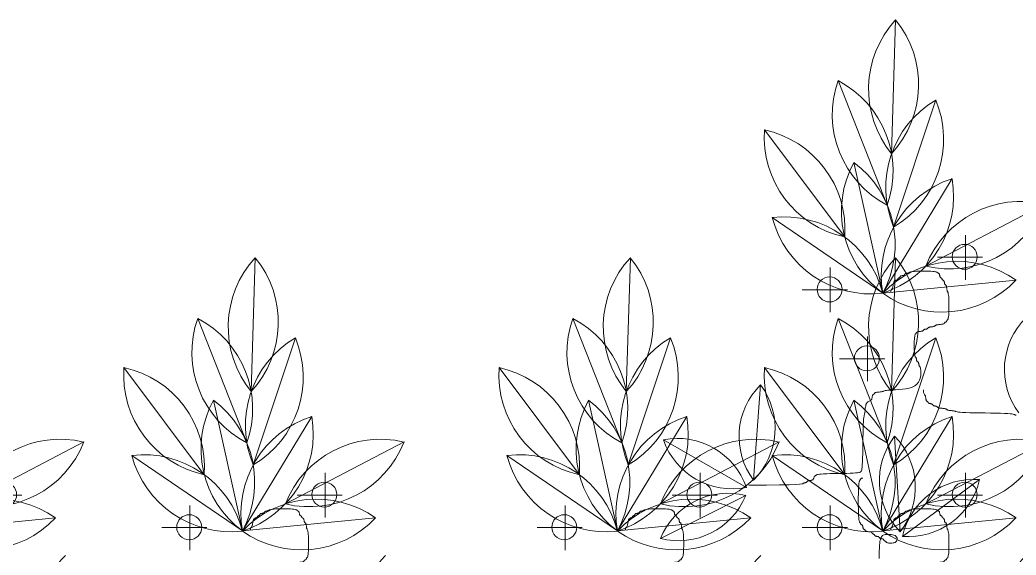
# Model space of a CAD drawing. Header units: millimetres. Extents: x 42 to 552, y 43 to 535.
# Drawn here: x 284.502 to 285.192, y 504.842 to 505.213 of the extents above; entities that cross this region are included whole.
import ezdxf

# ---------------------------------------------------------------- set-up
doc = ezdxf.new("R2010")
doc.units = ezdxf.units.MM
doc.header["$LTSCALE"] = 0.75
doc.header["$MEASUREMENT"] = 0
doc.layers.add('Gramado', color=9, linetype='Continuous', lineweight=0)

# ---------------------------------------------------------------- blocks, each defined once
blk = doc.blocks.new('arbusto8vista')
for p, q in [((-0.5085, 1.2443), (-0.5141, 1.0589)), ((-0.5882, 1.1603), (-0.5201, 0.9877)), ((-0.4529, 1.1334), (-0.5113, 0.9572)), ((-0.6904, 1.0921), (-0.5791, 0.9436)), ((-0.5665, 1.0468), (-0.5264, 0.8657)), ((-0.4302, 1.0244), (-0.5264, 0.8657)), ((-0.3023, 0.989), (-0.4668, 0.9032)), ((-0.6795, 0.9705), (-0.5264, 0.8657)), ((-0.4117, 0.8844), (-0.4117, 0.9463)), ((-0.3881, 0.9155), (-0.4506, 0.9155)), ((-0.599, 0.8393), (-0.599, 0.9011)), ((-0.3417, 0.8838), (-0.5264, 0.8657)), ((-0.5093, 0.8832), (-0.5087, 0.8834)), ((-0.5087, 0.8834), (-0.5081, 0.8837)), ((-0.5081, 0.8837), (-0.5076, 0.8838)), ((-0.5076, 0.8838), (-0.507, 0.884)), ((-0.507, 0.884), (-0.5066, 0.8842)), ((-0.5066, 0.8842), (-0.5062, 0.8844)), ((-0.5062, 0.8844), (-0.5059, 0.8847)), ((-0.5059, 0.8847), (-0.5057, 0.885)), ((-0.5057, 0.885), (-0.5056, 0.8853)), ((-0.5056, 0.8853), (-0.5054, 0.8856)), ((-0.5054, 0.8856), (-0.5053, 0.8858)), ((-0.5053, 0.8858), (-0.5051, 0.8861)), ((-0.5051, 0.8861), (-0.505, 0.8863)), ((-0.505, 0.8863), (-0.5047, 0.8865)), ((-0.5047, 0.8865), (-0.5045, 0.8867)), ((-0.5045, 0.8867), (-0.5042, 0.8868)), ((-0.5042, 0.8868), (-0.5039, 0.8869)), ((-0.5039, 0.8869), (-0.5036, 0.887)), ((-0.5036, 0.887), (-0.5033, 0.8871)), ((-0.5033, 0.8871), (-0.503, 0.8872)), ((-0.503, 0.8872), (-0.5028, 0.8874)), ((-0.5028, 0.8874), (-0.5026, 0.8876)), ((-0.5026, 0.8876), (-0.5025, 0.8879)), ((-0.5025, 0.8879), (-0.5023, 0.8882)), ((-0.5023, 0.8882), (-0.5022, 0.8885)), ((-0.5022, 0.8885), (-0.502, 0.8888)), ((-0.502, 0.8888), (-0.5018, 0.8891)), ((-0.5018, 0.8891), (-0.5016, 0.8893)), ((-0.5016, 0.8893), (-0.5012, 0.8896)), ((-0.5012, 0.8896), (-0.5007, 0.8897)), ((-0.5007, 0.8897), (-0.5002, 0.8899)), ((-0.5002, 0.8899), (-0.4996, 0.89)), ((-0.4996, 0.89), (-0.499, 0.8901)), ((-0.499, 0.8901), (-0.4984, 0.8902)), ((-0.4984, 0.8902), (-0.4979, 0.8903)), ((-0.4979, 0.8903), (-0.4973, 0.8905)), ((-0.4973, 0.8905), (-0.4969, 0.8906)), ((-0.4969, 0.8906), (-0.4965, 0.8909)), ((-0.4965, 0.8909), (-0.4963, 0.8911)), ((-0.4963, 0.8911), (-0.496, 0.8914)), ((-0.496, 0.8914), (-0.4958, 0.8917)), ((-0.4958, 0.8917), (-0.4956, 0.892)), ((-0.4956, 0.892), (-0.4954, 0.8923)), ((-0.4954, 0.8923), (-0.4951, 0.8926)), ((-0.4951, 0.8926), (-0.4947, 0.8928)), ((-0.4947, 0.8928), (-0.4943, 0.893)), ((-0.4943, 0.893), (-0.4938, 0.8931)), ((-0.4938, 0.8931), (-0.4932, 0.8932)), ((-0.4932, 0.8932), (-0.4926, 0.8933)), ((-0.4926, 0.8933), (-0.492, 0.8934)), ((-0.492, 0.8934), (-0.4914, 0.8935)), ((-0.4914, 0.8935), (-0.4909, 0.8937)), ((-0.4909, 0.8937), (-0.4904, 0.8939)), ((-0.4904, 0.8939), (-0.4901, 0.8941)), ((-0.4901, 0.8941), (-0.4897, 0.8944)), ((-0.4897, 0.8944), (-0.4893, 0.8946)), ((-0.4893, 0.8946), (-0.4887, 0.8949)), ((-0.4887, 0.8949), (-0.4878, 0.8952)), ((-0.4878, 0.8952), (-0.4867, 0.8955)), ((-0.4867, 0.8955), (-0.485, 0.8958)), ((-0.485, 0.8958), (-0.4829, 0.896)), ((-0.4829, 0.896), (-0.4802, 0.8962)), ((-0.4802, 0.8962), (-0.477, 0.8963)), ((-0.477, 0.8963), (-0.4736, 0.8964)), ((-0.4736, 0.8964), (-0.47, 0.8964)), ((-0.47, 0.8964), (-0.4664, 0.8964)), ((-0.4664, 0.8964), (-0.4629, 0.8963)), ((-0.4629, 0.8963), (-0.4598, 0.8962)), ((-0.4598, 0.8962), (-0.4571, 0.896)), ((-0.4571, 0.896), (-0.4549, 0.8958)), ((-0.4549, 0.8958), (-0.4533, 0.8955)), ((-0.4533, 0.8955), (-0.4522, 0.8952)), ((-0.4522, 0.8952), (-0.4514, 0.8949)), ((-0.4514, 0.8949), (-0.4508, 0.8946)), ((-0.4508, 0.8946), (-0.4505, 0.8944)), ((-0.4505, 0.8944), (-0.4503, 0.8941)), ((-0.4503, 0.8941), (-0.4501, 0.8939)), ((-0.4501, 0.8939), (-0.4499, 0.8937)), ((-0.4499, 0.8937), (-0.4496, 0.8935)), ((-0.4496, 0.8935), (-0.4493, 0.8934)), ((-0.4493, 0.8934), (-0.449, 0.8933)), ((-0.449, 0.8933), (-0.4487, 0.8931)), ((-0.4487, 0.8931), (-0.4484, 0.8929)), ((-0.4484, 0.8929), (-0.4482, 0.8926)), ((-0.4482, 0.8926), (-0.4479, 0.8923)), ((-0.4479, 0.8923), (-0.4477, 0.8918)), ((-0.4477, 0.8918), (-0.4476, 0.8913)), ((-0.4476, 0.8913), (-0.4475, 0.8907)), ((-0.4475, 0.8907), (-0.4474, 0.8901)), ((-0.4474, 0.8901), (-0.4473, 0.8895)), ((-0.4473, 0.8895), (-0.4472, 0.8889)), ((-0.4472, 0.8889), (-0.447, 0.8884)), ((-0.447, 0.8884), (-0.4469, 0.8879)), ((-0.4469, 0.8879), (-0.4466, 0.8876)), ((-0.4466, 0.8876), (-0.4464, 0.8873)), ((-0.4464, 0.8873), (-0.4461, 0.8871)), ((-0.4461, 0.8871), (-0.4458, 0.8869)), ((-0.4458, 0.8869), (-0.4455, 0.8868)), ((-0.4455, 0.8868), (-0.4452, 0.8867)), ((-0.4452, 0.8867), (-0.4449, 0.8865)), ((-0.4449, 0.8865), (-0.4447, 0.8863)), ((-0.4447, 0.8863), (-0.4445, 0.8861)), ((-0.4445, 0.8861), (-0.4444, 0.8858)), ((-0.4444, 0.8858), (-0.4443, 0.8856)), ((-0.4443, 0.8856), (-0.4442, 0.8853)), ((-0.4442, 0.8853), (-0.4441, 0.885)), ((-0.4441, 0.885), (-0.4439, 0.8847)), ((-0.4439, 0.8847), (-0.4438, 0.8844)), ((-0.4438, 0.8844), (-0.4436, 0.8842)), ((-0.4436, 0.8842), (-0.4434, 0.884)), ((-0.4434, 0.884), (-0.4431, 0.8839)), ((-0.4431, 0.8839), (-0.4428, 0.8837)), ((-0.4428, 0.8837), (-0.4425, 0.8836)), ((-0.4425, 0.8836), (-0.4422, 0.8834)), ((-0.5754, 0.8704), (-0.6378, 0.8704)), ((-0.5149, 0.8694), (-0.5146, 0.8701)), ((-0.5146, 0.8701), (-0.5143, 0.8706)), ((-0.5143, 0.8706), (-0.5139, 0.8711)), ((-0.5139, 0.8711), (-0.5135, 0.8716)), ((-0.5135, 0.8716), (-0.5131, 0.8722)), ((-0.5131, 0.8722), (-0.5128, 0.8729)), ((-0.5128, 0.8729), (-0.5125, 0.8738)), ((-0.5125, 0.8738), (-0.5123, 0.8748)), ((-0.5123, 0.8748), (-0.5121, 0.876)), ((-0.5121, 0.876), (-0.5119, 0.8772)), ((-0.5119, 0.8772), (-0.5117, 0.8784)), ((-0.5117, 0.8784), (-0.5115, 0.8795)), ((-0.5115, 0.8795), (-0.5112, 0.8806)), ((-0.5112, 0.8806), (-0.5109, 0.8815)), ((-0.5109, 0.8815), (-0.5104, 0.8822)), ((-0.5104, 0.8822), (-0.5099, 0.8827)), ((-0.5099, 0.8827), (-0.5093, 0.8832)), ((-0.4422, 0.8834), (-0.442, 0.8832)), ((-0.442, 0.8832), (-0.4417, 0.8829)), ((-0.4417, 0.8829), (-0.4415, 0.8826)), ((-0.4415, 0.8826), (-0.4413, 0.8821)), ((-0.4413, 0.8821), (-0.4412, 0.8816)), ((-0.4412, 0.8816), (-0.441, 0.881)), ((-0.441, 0.881), (-0.4409, 0.8804)), ((-0.4409, 0.8804), (-0.4408, 0.8798)), ((-0.4408, 0.8798), (-0.4407, 0.8792)), ((-0.4407, 0.8792), (-0.4406, 0.8787)), ((-0.4406, 0.8787), (-0.4404, 0.8783)), ((-0.4404, 0.8783), (-0.4402, 0.8779)), ((-0.4402, 0.8779), (-0.4399, 0.8776)), ((-0.4399, 0.8776), (-0.4396, 0.8774)), ((-0.4396, 0.8774), (-0.4393, 0.8771)), ((-0.4393, 0.8771), (-0.439, 0.8769)), ((-0.439, 0.8769), (-0.4387, 0.8765)), ((-0.4387, 0.8765), (-0.4385, 0.8761)), ((-0.4385, 0.8761), (-0.4382, 0.8756)), ((-0.4382, 0.8756), (-0.4381, 0.8749)), ((-0.4381, 0.8749), (-0.4379, 0.8741)), ((-0.4379, 0.8741), (-0.4378, 0.8733)), ((-0.4378, 0.8733), (-0.4377, 0.8724)), ((-0.4377, 0.8724), (-0.4376, 0.8715)), ((-0.4376, 0.8715), (-0.4375, 0.8706)), ((-0.4375, 0.8706), (-0.4373, 0.8698)), ((-0.4373, 0.8698), (-0.4372, 0.8691)), ((-0.5152, 0.8675), (-0.5151, 0.8686)), ((-0.5151, 0.8686), (-0.5149, 0.8694)), ((-0.4372, 0.8691), (-0.4369, 0.8686)), ((-0.4369, 0.8686), (-0.4367, 0.8681)), ((-0.4367, 0.8681), (-0.4364, 0.8676)), ((-0.4364, 0.8676), (-0.4361, 0.8669)), ((-0.4361, 0.8669), (-0.4358, 0.866)), ((-0.4358, 0.866), (-0.4355, 0.8648)), ((-0.4355, 0.8648), (-0.4352, 0.8632)), ((-0.4352, 0.8632), (-0.435, 0.8611)), ((-0.435, 0.8611), (-0.4348, 0.8584)), ((-0.4348, 0.8584), (-0.4347, 0.8552)), ((-0.4347, 0.8552), (-0.4346, 0.8518)), ((-0.4346, 0.8446), (-0.4347, 0.8411)), ((-0.4346, 0.8518), (-0.4346, 0.8482)), ((-0.4346, 0.8482), (-0.4346, 0.8446)), ((-0.4372, 0.8283), (-0.4373, 0.828)), ((-0.4369, 0.8285), (-0.4372, 0.8283)), ((-0.4367, 0.8287), (-0.4369, 0.8285)), ((-0.4364, 0.829), (-0.4367, 0.8287)), ((-0.4361, 0.8295), (-0.4364, 0.829)), ((-0.4358, 0.8304), (-0.4361, 0.8295)), ((-0.4355, 0.8315), (-0.4358, 0.8304)), ((-0.4352, 0.8331), (-0.4355, 0.8315)), ((-0.435, 0.8353), (-0.4352, 0.8331)), ((-0.4348, 0.838), (-0.435, 0.8353)), ((-0.4347, 0.8411), (-0.4348, 0.838)), ((-0.4698, 0.8146), (-0.4701, 0.8143)), ((-0.4696, 0.8149), (-0.4698, 0.8146)), ((-0.4693, 0.8151), (-0.4696, 0.8149)), ((-0.4689, 0.8154), (-0.4693, 0.8151)), ((-0.4685, 0.8155), (-0.4689, 0.8154)), ((-0.4679, 0.8157), (-0.4685, 0.8155)), ((-0.4674, 0.8158), (-0.4679, 0.8157)), ((-0.4668, 0.8159), (-0.4674, 0.8158)), ((-0.4662, 0.816), (-0.4668, 0.8159)), ((-0.4656, 0.8161), (-0.4662, 0.816)), ((-0.4651, 0.8163), (-0.4656, 0.8161)), ((-0.4646, 0.8164), (-0.4651, 0.8163)), ((-0.4642, 0.8167), (-0.4646, 0.8164)), ((-0.464, 0.8169), (-0.4642, 0.8167)), ((-0.4637, 0.8172), (-0.464, 0.8169)), ((-0.4635, 0.8175), (-0.4637, 0.8172)), ((-0.4632, 0.8178), (-0.4635, 0.8175)), ((-0.4629, 0.8181), (-0.4632, 0.8178)), ((-0.4625, 0.8184), (-0.4629, 0.8181)), ((-0.4619, 0.8186), (-0.4625, 0.8184)), ((-0.4612, 0.8188), (-0.4619, 0.8186)), ((-0.4605, 0.8189), (-0.4612, 0.8188)), ((-0.4596, 0.819), (-0.4605, 0.8189)), ((-0.4587, 0.8191), (-0.4596, 0.819)), ((-0.4578, 0.8192), (-0.4587, 0.8191)), ((-0.4569, 0.8193), (-0.4578, 0.8192)), ((-0.4561, 0.8195), (-0.4569, 0.8193)), ((-0.4555, 0.8197), (-0.4561, 0.8195)), ((-0.4549, 0.8199), (-0.4555, 0.8197)), ((-0.4545, 0.8201), (-0.4549, 0.8199)), ((-0.4541, 0.8204), (-0.4545, 0.8201)), ((-0.4538, 0.8207), (-0.4541, 0.8204)), ((-0.4534, 0.821), (-0.4538, 0.8207)), ((-0.453, 0.8213), (-0.4534, 0.821)), ((-0.4524, 0.8216), (-0.453, 0.8213)), ((-0.4517, 0.8218), (-0.4524, 0.8216)), ((-0.4508, 0.822), (-0.4517, 0.8218)), ((-0.4497, 0.8221), (-0.4508, 0.822)), ((-0.4486, 0.8222), (-0.4497, 0.8221)), ((-0.4474, 0.8224), (-0.4486, 0.8222)), ((-0.4462, 0.8225), (-0.4474, 0.8224)), ((-0.445, 0.8226), (-0.4462, 0.8225)), ((-0.444, 0.8227), (-0.445, 0.8226)), ((-0.4431, 0.8229), (-0.444, 0.8227)), ((-0.4424, 0.8231), (-0.4431, 0.8229)), ((-0.4418, 0.8234), (-0.4424, 0.8231)), ((-0.4414, 0.8237), (-0.4418, 0.8234)), ((-0.4411, 0.824), (-0.4414, 0.8237)), ((-0.4409, 0.8243), (-0.4411, 0.824)), ((-0.4407, 0.8246), (-0.4409, 0.8243)), ((-0.4406, 0.8248), (-0.4407, 0.8246)), ((-0.4404, 0.825), (-0.4406, 0.8248)), ((-0.4402, 0.8252), (-0.4404, 0.825)), ((-0.4399, 0.8254), (-0.4402, 0.8252)), ((-0.4396, 0.8255), (-0.4399, 0.8254)), ((-0.4393, 0.8256), (-0.4396, 0.8255)), ((-0.439, 0.8257), (-0.4393, 0.8256)), ((-0.4387, 0.8258), (-0.439, 0.8257)), ((-0.4385, 0.8259), (-0.4387, 0.8258)), ((-0.4382, 0.8261), (-0.4385, 0.8259)), ((-0.4381, 0.8263), (-0.4382, 0.8261)), ((-0.4379, 0.8266), (-0.4381, 0.8263)), ((-0.4378, 0.8269), (-0.4379, 0.8266)), ((-0.4377, 0.8272), (-0.4378, 0.8269)), ((-0.4376, 0.8275), (-0.4377, 0.8272)), ((-0.4375, 0.8278), (-0.4376, 0.8275)), ((-0.4373, 0.828), (-0.4375, 0.8278)), ((-0.5473, 0.7438), (-0.5473, 0.8056)), ((-0.4825, 0.8018), (-0.4827, 0.7992)), ((-0.4824, 0.8041), (-0.4825, 0.8018)), ((-0.4821, 0.8058), (-0.4824, 0.8041)), ((-0.4819, 0.8072), (-0.4821, 0.8058)), ((-0.4816, 0.8082), (-0.4819, 0.8072)), ((-0.4813, 0.8088), (-0.4816, 0.8082)), ((-0.481, 0.8093), (-0.4813, 0.8088)), ((-0.4807, 0.8096), (-0.481, 0.8093)), ((-0.4804, 0.8098), (-0.4807, 0.8096)), ((-0.4802, 0.81), (-0.4804, 0.8098)), ((-0.48, 0.8102), (-0.4802, 0.81)), ((-0.4799, 0.8105), (-0.48, 0.8102)), ((-0.4797, 0.8108), (-0.4799, 0.8105)), ((-0.4795, 0.8111), (-0.4797, 0.8108)), ((-0.4793, 0.8114), (-0.4795, 0.8111)), ((-0.479, 0.8116), (-0.4793, 0.8114)), ((-0.4786, 0.8119), (-0.479, 0.8116)), ((-0.4781, 0.8121), (-0.4786, 0.8119)), ((-0.4774, 0.8123), (-0.4781, 0.8121)), ((-0.4766, 0.8125), (-0.4774, 0.8123)), ((-0.4757, 0.8126), (-0.4766, 0.8125)), ((-0.4748, 0.8127), (-0.4757, 0.8126)), ((-0.4739, 0.8128), (-0.4748, 0.8127)), ((-0.4731, 0.8129), (-0.4739, 0.8128)), ((-0.4723, 0.813), (-0.4731, 0.8129)), ((-0.4716, 0.8132), (-0.4723, 0.813)), ((-0.4711, 0.8134), (-0.4716, 0.8132)), ((-0.4707, 0.8137), (-0.4711, 0.8134)), ((-0.4703, 0.814), (-0.4707, 0.8137)), ((-0.4701, 0.8143), (-0.4703, 0.814)), ((-0.4827, 0.7963), (-0.4828, 0.7933)), ((-0.4828, 0.7933), (-0.4827, 0.7903)), ((-0.4827, 0.7992), (-0.4827, 0.7963)), ((-0.4827, 0.7903), (-0.4827, 0.7874)), ((-0.4827, 0.7874), (-0.4825, 0.7848)), ((-0.5237, 0.7749), (-0.5862, 0.7749)), ((-0.4825, 0.7848), (-0.4824, 0.7826)), ((-0.4824, 0.7826), (-0.4821, 0.7808)), ((-0.4821, 0.7808), (-0.4819, 0.7794)), ((-0.4819, 0.7794), (-0.4816, 0.7784)), ((-0.4816, 0.7784), (-0.4813, 0.7777)), ((-0.4813, 0.7777), (-0.481, 0.7772)), ((-0.481, 0.7772), (-0.4807, 0.7768)), ((-0.4807, 0.7768), (-0.4804, 0.7765)), ((-0.4804, 0.7765), (-0.4802, 0.7761)), ((-0.4802, 0.7761), (-0.48, 0.7757)), ((-0.48, 0.7757), (-0.4799, 0.7751)), ((-0.4799, 0.7751), (-0.4798, 0.7746)), ((-0.4798, 0.7746), (-0.4797, 0.774)), ((-0.4797, 0.774), (-0.4796, 0.7734)), ((-0.4796, 0.7734), (-0.4795, 0.7728)), ((-0.4795, 0.7728), (-0.4793, 0.7723)), ((-0.4793, 0.7723), (-0.4791, 0.7718)), ((-0.4791, 0.7718), (-0.4789, 0.7715)), ((-0.4789, 0.7715), (-0.4786, 0.7712)), ((-0.4786, 0.7712), (-0.4784, 0.7709)), ((-0.4784, 0.7709), (-0.4781, 0.7707)), ((-0.4781, 0.7707), (-0.4778, 0.7705)), ((-0.4778, 0.7705), (-0.4775, 0.7703)), ((-0.4775, 0.7703), (-0.4772, 0.77)), ((-0.4772, 0.77), (-0.477, 0.7697)), ((-0.477, 0.7697), (-0.4768, 0.7692)), ((-0.4768, 0.7692), (-0.4767, 0.7687)), ((-0.4767, 0.7687), (-0.4765, 0.7681)), ((-0.4765, 0.7681), (-0.4764, 0.7675)), ((-0.4764, 0.7675), (-0.4763, 0.7669)), ((-0.4763, 0.7669), (-0.4762, 0.7663)), ((-0.4762, 0.7663), (-0.4761, 0.7658)), ((-0.4761, 0.7658), (-0.4759, 0.7654)), ((-0.4759, 0.7654), (-0.4757, 0.765)), ((-0.4757, 0.765), (-0.4754, 0.7647)), ((-0.4754, 0.7647), (-0.4751, 0.7643)), ((-0.4751, 0.7643), (-0.4748, 0.7637)), ((-0.4748, 0.7637), (-0.4745, 0.763)), ((-0.4745, 0.763), (-0.4742, 0.762)), ((-0.4742, 0.762), (-0.474, 0.7607)), ((-0.474, 0.7607), (-0.4738, 0.7589)), ((-0.4744, 0.7482), (-0.4753, 0.7451)), ((-0.4738, 0.7512), (-0.4744, 0.7482)), ((-0.4738, 0.7589), (-0.4736, 0.7567)), ((-0.4736, 0.754), (-0.4738, 0.7512)), ((-0.4736, 0.7567), (-0.4736, 0.754)), ((-0.7055, 0.6067), (-0.6957, 0.7388)), ((-0.5127, 0.7317), (-0.5163, 0.7315)), ((-0.5085, 0.7319), (-0.5127, 0.7317)), ((-0.5039, 0.7322), (-0.5085, 0.7319)), ((-0.499, 0.7326), (-0.5039, 0.7322)), ((-0.4942, 0.7333), (-0.499, 0.7326)), ((-0.4896, 0.7343), (-0.4942, 0.7333)), ((-0.4854, 0.7356), (-0.4896, 0.7343)), ((-0.4818, 0.7374), (-0.4854, 0.7356)), ((-0.479, 0.7396), (-0.4818, 0.7374)), ((-0.4769, 0.7423), (-0.479, 0.7396)), ((-0.4753, 0.7451), (-0.4769, 0.7423)), ((-0.47, 0.732), (-0.4699, 0.7299)), ((-0.5421, 0.7182), (-0.5426, 0.7175)), ((-0.5417, 0.719), (-0.5421, 0.7182)), ((-0.5414, 0.7198), (-0.5417, 0.719)), ((-0.5411, 0.7207), (-0.5414, 0.7198)), ((-0.541, 0.7216), (-0.5411, 0.7207)), ((-0.5408, 0.7225), (-0.541, 0.7216)), ((-0.5407, 0.7233), (-0.5408, 0.7225)), ((-0.5405, 0.724), (-0.5407, 0.7233)), ((-0.5402, 0.7245), (-0.5405, 0.724)), ((-0.54, 0.7249), (-0.5402, 0.7245)), ((-0.5397, 0.7252), (-0.54, 0.7249)), ((-0.5394, 0.7254), (-0.5397, 0.7252)), ((-0.5391, 0.7256), (-0.5394, 0.7254)), ((-0.5388, 0.7258), (-0.5391, 0.7256)), ((-0.5385, 0.7259), (-0.5388, 0.7258)), ((-0.5383, 0.7261), (-0.5385, 0.7259)), ((-0.5381, 0.7263), (-0.5383, 0.7261)), ((-0.538, 0.7266), (-0.5381, 0.7263)), ((-0.5378, 0.7269), (-0.538, 0.7266)), ((-0.5376, 0.7272), (-0.5378, 0.7269)), ((-0.5373, 0.7275), (-0.5376, 0.7272)), ((-0.5369, 0.7278), (-0.5373, 0.7275)), ((-0.5363, 0.728), (-0.5369, 0.7278)), ((-0.5356, 0.7283), (-0.5363, 0.728)), ((-0.5347, 0.7284), (-0.5356, 0.7283)), ((-0.5337, 0.7286), (-0.5347, 0.7284)), ((-0.5325, 0.7287), (-0.5337, 0.7286)), ((-0.5313, 0.7288), (-0.5325, 0.7287)), ((-0.5301, 0.7289), (-0.5313, 0.7288)), ((-0.529, 0.729), (-0.5301, 0.7289)), ((-0.5279, 0.7292), (-0.529, 0.729)), ((-0.527, 0.7293), (-0.5279, 0.7292)), ((-0.5263, 0.7296), (-0.527, 0.7293)), ((-0.5256, 0.7298), (-0.5263, 0.7296)), ((-0.5249, 0.7301), (-0.5256, 0.7298)), ((-0.5241, 0.7304), (-0.5249, 0.7301)), ((-0.5229, 0.7307), (-0.5241, 0.7304)), ((-0.5213, 0.731), (-0.5229, 0.7307)), ((-0.5191, 0.7313), (-0.5213, 0.731)), ((-0.5163, 0.7315), (-0.5191, 0.7313)), ((-0.4699, 0.7299), (-0.4697, 0.7283)), ((-0.4697, 0.7283), (-0.4694, 0.7271)), ((-0.4694, 0.7271), (-0.4691, 0.7262)), ((-0.4691, 0.7262), (-0.4687, 0.7255)), ((-0.4687, 0.7255), (-0.4683, 0.725)), ((-0.4683, 0.725), (-0.4679, 0.7245)), ((-0.4679, 0.7245), (-0.4676, 0.724)), ((-0.4676, 0.724), (-0.4673, 0.7233)), ((-0.4673, 0.7233), (-0.4671, 0.7225)), ((-0.4671, 0.7225), (-0.4669, 0.7216)), ((-0.4669, 0.7216), (-0.4668, 0.7207)), ((-0.4668, 0.7207), (-0.4667, 0.7198)), ((-0.4667, 0.7198), (-0.4665, 0.719)), ((-0.4665, 0.719), (-0.4664, 0.7182)), ((-0.4664, 0.7182), (-0.4662, 0.7175)), ((-0.5507, 0.7044), (-0.5509, 0.7027)), ((-0.5506, 0.7062), (-0.5507, 0.7044)), ((-0.5503, 0.708), (-0.5506, 0.7062)), ((-0.55, 0.7097), (-0.5503, 0.708)), ((-0.5496, 0.7113), (-0.55, 0.7097)), ((-0.5491, 0.7127), (-0.5496, 0.7113)), ((-0.5484, 0.7137), (-0.5491, 0.7127)), ((-0.5476, 0.7146), (-0.5484, 0.7137)), ((-0.5468, 0.7152), (-0.5476, 0.7146)), ((-0.5459, 0.7157), (-0.5468, 0.7152)), ((-0.545, 0.7161), (-0.5459, 0.7157)), ((-0.5441, 0.7165), (-0.545, 0.7161)), ((-0.5433, 0.717), (-0.5441, 0.7165)), ((-0.5426, 0.7175), (-0.5433, 0.717)), ((-0.4662, 0.7175), (-0.466, 0.717)), ((-0.466, 0.717), (-0.4657, 0.7166)), ((-0.4657, 0.7166), (-0.4654, 0.7163)), ((-0.4654, 0.7163), (-0.4651, 0.716)), ((-0.4651, 0.716), (-0.4648, 0.7158)), ((-0.4648, 0.7158), (-0.4646, 0.7157)), ((-0.4646, 0.7157), (-0.4643, 0.7155)), ((-0.4643, 0.7155), (-0.4641, 0.7154)), ((-0.4641, 0.7154), (-0.4639, 0.7151)), ((-0.4639, 0.7151), (-0.4637, 0.7149)), ((-0.4637, 0.7149), (-0.4636, 0.7146)), ((-0.4636, 0.7146), (-0.4635, 0.7143)), ((-0.4635, 0.7143), (-0.4633, 0.714)), ((-0.4633, 0.714), (-0.4631, 0.7137)), ((-0.4631, 0.7137), (-0.4628, 0.7134)), ((-0.4628, 0.7134), (-0.4625, 0.7132)), ((-0.4625, 0.7132), (-0.462, 0.713)), ((-0.462, 0.713), (-0.4615, 0.7129)), ((-0.4615, 0.7129), (-0.4609, 0.7128)), ((-0.4609, 0.7128), (-0.4603, 0.7127)), ((-0.4603, 0.7127), (-0.4597, 0.7126)), ((-0.4597, 0.7126), (-0.4591, 0.7124)), ((-0.4591, 0.7124), (-0.4586, 0.7123)), ((-0.4586, 0.7123), (-0.4582, 0.7121)), ((-0.4582, 0.7121), (-0.4578, 0.7119)), ((-0.4578, 0.7119), (-0.4575, 0.7116)), ((-0.4575, 0.7116), (-0.4573, 0.7114)), ((-0.4573, 0.7114), (-0.4571, 0.7111)), ((-0.4571, 0.7111), (-0.4569, 0.7107)), ((-0.4569, 0.7107), (-0.4566, 0.7105)), ((-0.4566, 0.7105), (-0.4564, 0.7102)), ((-0.4564, 0.7102), (-0.456, 0.71)), ((-0.456, 0.71), (-0.4555, 0.7098)), ((-0.4555, 0.7098), (-0.455, 0.7097)), ((-0.455, 0.7097), (-0.4544, 0.7095)), ((-0.4544, 0.7095), (-0.4538, 0.7094)), ((-0.4538, 0.7094), (-0.4532, 0.7093)), ((-0.4532, 0.7093), (-0.4527, 0.7092)), ((-0.4527, 0.7092), (-0.4521, 0.7091)), ((-0.4521, 0.7091), (-0.4517, 0.7089)), ((-0.4517, 0.7089), (-0.4513, 0.7087)), ((-0.4513, 0.7087), (-0.451, 0.7084)), ((-0.451, 0.7084), (-0.4508, 0.7081)), ((-0.4508, 0.7081), (-0.4505, 0.7078)), ((-0.4505, 0.7078), (-0.4501, 0.7075)), ((-0.4501, 0.7075), (-0.4497, 0.7072)), ((-0.4497, 0.7072), (-0.4492, 0.707)), ((-0.4492, 0.707), (-0.4485, 0.7067)), ((-0.4485, 0.7067), (-0.4476, 0.7066)), ((-0.4476, 0.7066), (-0.4465, 0.7064)), ((-0.4465, 0.7064), (-0.4454, 0.7063)), ((-0.4454, 0.7063), (-0.4442, 0.7062)), ((-0.4442, 0.7062), (-0.443, 0.7061)), ((-0.443, 0.7061), (-0.4418, 0.706)), ((-0.4418, 0.706), (-0.4408, 0.7059)), ((-0.4408, 0.7059), (-0.4399, 0.7057)), ((-0.4399, 0.7057), (-0.4391, 0.7054)), ((-0.4391, 0.7054), (-0.4386, 0.7052)), ((-0.4386, 0.7052), (-0.4381, 0.7049)), ((-0.4381, 0.7049), (-0.4377, 0.7046)), ((-0.4377, 0.7046), (-0.4373, 0.7043)), ((-0.4373, 0.7043), (-0.4368, 0.704)), ((-0.4368, 0.704), (-0.4363, 0.7037)), ((-0.5529, 0.6911), (-0.5532, 0.6879)), ((-0.5526, 0.6936), (-0.5529, 0.6911)), ((-0.5523, 0.6953), (-0.5526, 0.6936)), ((-0.552, 0.6966), (-0.5523, 0.6953)), ((-0.5517, 0.6977), (-0.552, 0.6966)), ((-0.5515, 0.6987), (-0.5517, 0.6977)), ((-0.5512, 0.6998), (-0.5515, 0.6987)), ((-0.5511, 0.7011), (-0.5512, 0.6998)), ((-0.5509, 0.7027), (-0.5511, 0.7011)), ((-0.4363, 0.7037), (-0.4356, 0.7035)), ((-0.4356, 0.7035), (-0.4347, 0.7033)), ((-0.4347, 0.7033), (-0.4336, 0.7032)), ((-0.4336, 0.7032), (-0.4324, 0.7031)), ((-0.4324, 0.7031), (-0.4312, 0.703)), ((-0.4312, 0.703), (-0.43, 0.7029)), ((-0.43, 0.7029), (-0.4289, 0.7028)), ((-0.4289, 0.7028), (-0.4278, 0.7026)), ((-0.4278, 0.7026), (-0.4269, 0.7024)), ((-0.4269, 0.7024), (-0.4262, 0.7022)), ((-0.4262, 0.7022), (-0.4255, 0.702)), ((-0.4255, 0.702), (-0.4246, 0.7017)), ((-0.4246, 0.7017), (-0.4234, 0.7014)), ((-0.4234, 0.7014), (-0.4216, 0.7011)), ((-0.4216, 0.7011), (-0.4191, 0.7008)), ((-0.4191, 0.7008), (-0.4158, 0.7005)), ((-0.4158, 0.7005), (-0.4113, 0.7003)), ((-0.4113, 0.7003), (-0.4057, 0.7001)), ((-0.4057, 0.7001), (-0.3991, 0.7)), ((-0.3991, 0.7), (-0.392, 0.6999)), ((-0.392, 0.6999), (-0.3844, 0.6998)), ((-0.3844, 0.6998), (-0.3769, 0.6997)), ((-0.3769, 0.6997), (-0.3697, 0.6995)), ((-0.3697, 0.6995), (-0.3632, 0.6994)), ((-0.3632, 0.6994), (-0.3575, 0.6992)), ((-0.3575, 0.6992), (-0.3531, 0.699)), ((-0.3531, 0.699), (-0.3497, 0.6987)), ((-0.3497, 0.6987), (-0.3473, 0.6984)), ((-0.3473, 0.6984), (-0.3456, 0.6981)), ((-0.3456, 0.6981), (-0.3445, 0.6978)), ((-0.3445, 0.6978), (-0.3438, 0.6976)), ((-0.3438, 0.6976), (-0.3434, 0.6973)), ((-0.3434, 0.6973), (-0.343, 0.6971)), ((-0.343, 0.6971), (-0.3426, 0.6969)), ((-0.3426, 0.6969), (-0.342, 0.6967)), ((-0.342, 0.6967), (-0.3415, 0.6966)), ((-0.5536, 0.6782), (-0.5537, 0.6719)), ((-0.5534, 0.6836), (-0.5536, 0.6782)), ((-0.5532, 0.6879), (-0.5534, 0.6836)), ((-0.7153, 0.5965), (-0.8302, 0.6626)), ((-0.5538, 0.665), (-0.5539, 0.6578)), ((-0.5537, 0.6719), (-0.5538, 0.665)), ((-0.5023, 0.5352), (-0.51, 0.6675)), ((-0.554, 0.6506), (-0.5541, 0.6437)), ((-0.5539, 0.6578), (-0.554, 0.6506)), ((-0.5543, 0.6374), (-0.5545, 0.632)), ((-0.5541, 0.6437), (-0.5543, 0.6374)), ((-0.5552, 0.6222), (-0.5555, 0.6207)), ((-0.5549, 0.6245), (-0.5552, 0.6222)), ((-0.5547, 0.6277), (-0.5549, 0.6245)), ((-0.5545, 0.632), (-0.5547, 0.6277)), ((-0.6228, 0.6077), (-0.6233, 0.6073)), ((-0.6224, 0.6083), (-0.6228, 0.6077)), ((-0.6221, 0.6088), (-0.6224, 0.6083)), ((-0.6219, 0.6094), (-0.6221, 0.6088)), ((-0.6217, 0.61), (-0.6219, 0.6094)), ((-0.6215, 0.6106), (-0.6217, 0.61)), ((-0.6214, 0.6111), (-0.6215, 0.6106)), ((-0.6212, 0.6116), (-0.6214, 0.6111)), ((-0.621, 0.6119), (-0.6212, 0.6116)), ((-0.6207, 0.6122), (-0.621, 0.6119)), ((-0.6204, 0.6124), (-0.6207, 0.6122)), ((-0.6201, 0.6126), (-0.6204, 0.6124)), ((-0.6198, 0.6127), (-0.6201, 0.6126)), ((-0.6195, 0.6129), (-0.6198, 0.6127)), ((-0.6193, 0.613), (-0.6195, 0.6129)), ((-0.619, 0.6132), (-0.6193, 0.613)), ((-0.6188, 0.6134), (-0.619, 0.6132)), ((-0.6186, 0.6137), (-0.6188, 0.6134)), ((-0.6181, 0.614), (-0.6186, 0.6137)), ((-0.6173, 0.6143), (-0.6181, 0.614)), ((-0.616, 0.6146), (-0.6173, 0.6143)), ((-0.6142, 0.6149), (-0.616, 0.6146)), ((-0.6116, 0.6151), (-0.6142, 0.6149)), ((-0.6083, 0.6153), (-0.6116, 0.6151)), ((-0.604, 0.6155), (-0.6083, 0.6153)), ((-0.599, 0.6157), (-0.604, 0.6155)), ((-0.5935, 0.6158), (-0.599, 0.6157)), ((-0.5878, 0.6159), (-0.5935, 0.6158)), ((-0.5821, 0.616), (-0.5878, 0.6159)), ((-0.5766, 0.6161), (-0.5821, 0.616)), ((-0.5716, 0.6162), (-0.5766, 0.6161)), ((-0.5674, 0.6164), (-0.5716, 0.6162)), ((-0.564, 0.6166), (-0.5674, 0.6164)), ((-0.5615, 0.6169), (-0.564, 0.6166)), ((-0.5596, 0.6172), (-0.5615, 0.6169)), ((-0.5584, 0.6175), (-0.5596, 0.6172)), ((-0.5576, 0.6178), (-0.5584, 0.6175)), ((-0.5571, 0.6181), (-0.5576, 0.6178)), ((-0.5573, 0.6077), (-0.5575, 0.6073)), ((-0.5571, 0.6081), (-0.5573, 0.6077)), ((-0.5568, 0.6183), (-0.5571, 0.6181)), ((-0.5568, 0.6085), (-0.5571, 0.6081)), ((-0.5566, 0.6186), (-0.5568, 0.6183)), ((-0.5564, 0.6089), (-0.5568, 0.6085)), ((-0.5564, 0.6188), (-0.5566, 0.6186)), ((-0.5561, 0.6191), (-0.5564, 0.6188)), ((-0.5558, 0.6092), (-0.5564, 0.6089)), ((-0.5558, 0.6197), (-0.5561, 0.6191)), ((-0.5555, 0.6207), (-0.5558, 0.6197)), ((-0.555, 0.6094), (-0.5558, 0.6092)), ((-0.5539, 0.6094), (-0.555, 0.6094)), ((-0.499, 0.5288), (-0.3923, 0.6074)), ((-0.6876, 0.5998), (-0.7121, 0.5997)), ((-0.6692, 0.6), (-0.6876, 0.5998)), ((-0.6559, 0.6003), (-0.6692, 0.6)), ((-0.647, 0.6007), (-0.6559, 0.6003)), ((-0.6415, 0.601), (-0.647, 0.6007)), ((-0.6386, 0.6015), (-0.6415, 0.601)), ((-0.6373, 0.6018), (-0.6386, 0.6015)), ((-0.6368, 0.6022), (-0.6373, 0.6018)), ((-0.6363, 0.6024), (-0.6368, 0.6022)), ((-0.6358, 0.6026), (-0.6363, 0.6024)), ((-0.6352, 0.6028), (-0.6358, 0.6026)), ((-0.6346, 0.6029), (-0.6352, 0.6028)), ((-0.634, 0.6031), (-0.6346, 0.6029)), ((-0.6335, 0.6032), (-0.634, 0.6031)), ((-0.6329, 0.6033), (-0.6335, 0.6032)), ((-0.6325, 0.6035), (-0.6329, 0.6033)), ((-0.6321, 0.6037), (-0.6325, 0.6035)), ((-0.6318, 0.604), (-0.6321, 0.6037)), ((-0.6316, 0.6043), (-0.6318, 0.604)), ((-0.6313, 0.6046), (-0.6316, 0.6043)), ((-0.6311, 0.6049), (-0.6313, 0.6046)), ((-0.6307, 0.6052), (-0.6311, 0.6049)), ((-0.6303, 0.6054), (-0.6307, 0.6052)), ((-0.6298, 0.6057), (-0.6303, 0.6054)), ((-0.6291, 0.6058), (-0.6298, 0.6057)), ((-0.6283, 0.606), (-0.6291, 0.6058)), ((-0.6275, 0.6061), (-0.6283, 0.606)), ((-0.6266, 0.6063), (-0.6275, 0.6061)), ((-0.6257, 0.6064), (-0.6266, 0.6063)), ((-0.6248, 0.6066), (-0.6257, 0.6064)), ((-0.624, 0.6069), (-0.6248, 0.6066)), ((-0.6233, 0.6073), (-0.624, 0.6069)), ((-0.5598, 0.5965), (-0.56, 0.5925)), ((-0.5596, 0.5997), (-0.5598, 0.5965)), ((-0.5594, 0.6021), (-0.5596, 0.5997)), ((-0.5591, 0.6039), (-0.5594, 0.6021)), ((-0.5588, 0.6051), (-0.5591, 0.6039)), ((-0.5585, 0.6059), (-0.5588, 0.6051)), ((-0.5582, 0.6064), (-0.5585, 0.6059)), ((-0.5579, 0.6067), (-0.5582, 0.6064)), ((-0.5577, 0.607), (-0.5579, 0.6067)), ((-0.5575, 0.6073), (-0.5577, 0.607)), ((-0.7161, 0.5854), (-0.8345, 0.5258)), ((-0.5601, 0.5878), (-0.5602, 0.5826)), ((-0.5602, 0.5826), (-0.5602, 0.5772)), ((-0.56, 0.5925), (-0.5601, 0.5878)), ((-0.5602, 0.5772), (-0.5602, 0.5718)), ((-0.5602, 0.5718), (-0.5601, 0.5666)), ((-0.5601, 0.5666), (-0.56, 0.5619)), ((-0.56, 0.5619), (-0.5598, 0.5578)), ((-0.5598, 0.5578), (-0.5596, 0.5546)), ((-0.5596, 0.5546), (-0.5594, 0.5522)), ((-0.5594, 0.5522), (-0.5591, 0.5505)), ((-0.5591, 0.5505), (-0.5588, 0.5493)), ((-0.5588, 0.5493), (-0.5585, 0.5485)), ((-0.5585, 0.5485), (-0.5582, 0.5481)), ((-0.5582, 0.5481), (-0.5579, 0.5478)), ((-0.5579, 0.5478), (-0.5577, 0.5476)), ((-0.5577, 0.5476), (-0.5575, 0.5474)), ((-0.5575, 0.5474), (-0.5574, 0.5471)), ((-0.5574, 0.5471), (-0.5573, 0.5468)), ((-0.5573, 0.5468), (-0.5572, 0.5465)), ((-0.5572, 0.5465), (-0.557, 0.5462)), ((-0.557, 0.5462), (-0.5569, 0.5459)), ((-0.5569, 0.5459), (-0.5568, 0.5457)), ((-0.5568, 0.5457), (-0.5566, 0.5454)), ((-0.5566, 0.5454), (-0.5564, 0.5453)), ((-0.5564, 0.5453), (-0.5561, 0.5451)), ((-0.5561, 0.5451), (-0.5558, 0.545)), ((-0.5558, 0.545), (-0.5555, 0.5448)), ((-0.5555, 0.5448), (-0.5552, 0.5447)), ((-0.5552, 0.5447), (-0.5549, 0.5445)), ((-0.5549, 0.5445), (-0.5547, 0.5442)), ((-0.5547, 0.5442), (-0.5545, 0.5438)), ((-0.5545, 0.5438), (-0.5543, 0.5434)), ((-0.5543, 0.5434), (-0.5541, 0.5429)), ((-0.5541, 0.5429), (-0.554, 0.5423)), ((-0.554, 0.5423), (-0.5539, 0.5417)), ((-0.5539, 0.5417), (-0.5538, 0.5411)), ((-0.5538, 0.5411), (-0.5537, 0.5405)), ((-0.5537, 0.5405), (-0.5536, 0.54)), ((-0.5536, 0.54), (-0.5534, 0.5395)), ((-0.5534, 0.5395), (-0.5532, 0.5392)), ((-0.5532, 0.5392), (-0.5529, 0.5389)), ((-0.5529, 0.5389), (-0.5526, 0.5387)), ((-0.5526, 0.5387), (-0.5523, 0.5385)), ((-0.5523, 0.5385), (-0.552, 0.5384)), ((-0.552, 0.5384), (-0.5517, 0.5382)), ((-0.5517, 0.5382), (-0.5515, 0.5381)), ((-0.5515, 0.5381), (-0.5512, 0.5379)), ((-0.5512, 0.5379), (-0.5511, 0.5377)), ((-0.5511, 0.5377), (-0.5509, 0.5374)), ((-0.5509, 0.5374), (-0.5507, 0.5371)), ((-0.5507, 0.5371), (-0.5506, 0.5368)), ((-0.5506, 0.5368), (-0.5503, 0.5365)), ((-0.5503, 0.5365), (-0.55, 0.5363)), ((-0.55, 0.5363), (-0.5496, 0.536)), ((-0.5496, 0.536), (-0.5491, 0.5358)), ((-0.5491, 0.5358), (-0.5484, 0.5356)), ((-0.5484, 0.5356), (-0.5476, 0.5354)), ((-0.5476, 0.5354), (-0.5468, 0.5353)), ((-0.5468, 0.5353), (-0.5459, 0.5352)), ((-0.5459, 0.5352), (-0.545, 0.5351)), ((-0.545, 0.5351), (-0.5441, 0.535)), ((-0.5441, 0.535), (-0.5433, 0.5349)), ((-0.5433, 0.5349), (-0.5426, 0.5347)), ((-0.5426, 0.5347), (-0.5421, 0.5345)), ((-0.5421, 0.5345), (-0.5417, 0.5342)), ((-0.5417, 0.5342), (-0.5414, 0.5339)), ((-0.5414, 0.5339), (-0.5411, 0.5336)), ((-0.5411, 0.5336), (-0.541, 0.5333)), ((-0.541, 0.5333), (-0.5408, 0.533)), ((-0.5408, 0.533), (-0.5407, 0.5328)), ((-0.5407, 0.5328), (-0.5405, 0.5325)), ((-0.5405, 0.5325), (-0.5402, 0.5324)), ((-0.5402, 0.5324), (-0.54, 0.5322)), ((-0.54, 0.5322), (-0.5397, 0.5321)), ((-0.5397, 0.5321), (-0.5394, 0.532)), ((-0.5394, 0.532), (-0.5391, 0.5319)), ((-0.5391, 0.5319), (-0.5388, 0.5318)), ((-0.5388, 0.5318), (-0.5385, 0.5316)), ((-0.5385, 0.5316), (-0.5383, 0.5315)), ((-0.5383, 0.5315), (-0.5381, 0.5312)), ((-0.5381, 0.5312), (-0.538, 0.531)), ((-0.538, 0.531), (-0.5379, 0.5307)), ((-0.5379, 0.5307), (-0.5377, 0.5304)), ((-0.5377, 0.5304), (-0.5375, 0.5301)), ((-0.5375, 0.5301), (-0.5373, 0.5298)), ((-0.5373, 0.5298), (-0.5371, 0.5295)), ((-0.5371, 0.5295), (-0.5367, 0.5293)), ((-0.5367, 0.5293), (-0.5363, 0.5291)), ((-0.5363, 0.5291), (-0.5357, 0.529)), ((-0.5357, 0.529), (-0.5352, 0.5289)), ((-0.5352, 0.5289), (-0.5346, 0.5288)), ((-0.5346, 0.5288), (-0.534, 0.5287)), ((-0.534, 0.5287), (-0.5334, 0.5286)), ((-0.5334, 0.5286), (-0.5329, 0.5284)), ((-0.5329, 0.5284), (-0.5324, 0.5282)), ((-0.5324, 0.5282), (-0.532, 0.528)), ((-0.532, 0.528), (-0.5318, 0.5277)), ((-0.5318, 0.5277), (-0.5315, 0.5275)), ((-0.5315, 0.5275), (-0.5313, 0.5272)), ((-0.5313, 0.5272), (-0.5311, 0.5269)), ((-0.5311, 0.5269), (-0.5309, 0.5266)), ((-0.5309, 0.5266), (-0.5306, 0.5263)), ((-0.5306, 0.5263), (-0.5302, 0.5261)), ((-0.5302, 0.5261), (-0.5298, 0.5259)), ((-0.5297, 0.5245), (-0.53, 0.5234)), ((-0.5298, 0.5259), (-0.5293, 0.5258)), ((-0.5294, 0.5253), (-0.5297, 0.5245)), ((-0.5291, 0.5259), (-0.5294, 0.5253)), ((-0.5293, 0.5258), (-0.5287, 0.5257)), ((-0.5289, 0.5263), (-0.5291, 0.5259)), ((-0.5286, 0.5266), (-0.5289, 0.5263)), ((-0.5287, 0.5257), (-0.5281, 0.5255)), ((-0.5284, 0.5271), (-0.5286, 0.5266)), ((-0.5283, 0.5276), (-0.5284, 0.5271)), ((-0.528, 0.5282), (-0.5283, 0.5276)), ((-0.5281, 0.5255), (-0.5275, 0.5254)), ((-0.5277, 0.5288), (-0.528, 0.5282)), ((-0.5272, 0.5294), (-0.5277, 0.5288)), ((-0.5275, 0.5254), (-0.5269, 0.5253)), ((-0.5265, 0.53), (-0.5272, 0.5294)), ((-0.5269, 0.5253), (-0.5264, 0.5252)), ((-0.5256, 0.5305), (-0.5265, 0.53)), ((-0.5264, 0.5252), (-0.5259, 0.525)), ((-0.5259, 0.525), (-0.5256, 0.5248)), ((-0.5243, 0.5309), (-0.5256, 0.5305)), ((-0.5256, 0.5248), (-0.5253, 0.5245)), ((-0.5228, 0.5313), (-0.5243, 0.5309)), ((-0.5209, 0.5315), (-0.5228, 0.5313)), ((-0.5189, 0.5316), (-0.5209, 0.5315)), ((-0.5168, 0.5316), (-0.5189, 0.5316)), ((-0.5147, 0.5314), (-0.5168, 0.5316)), ((-0.5127, 0.5311), (-0.5147, 0.5314)), ((-0.5108, 0.5306), (-0.5127, 0.5311)), ((-0.5093, 0.5299), (-0.5108, 0.5306)), ((-0.508, 0.529), (-0.5093, 0.5299)), ((-0.5071, 0.5279), (-0.508, 0.529)), ((-0.5066, 0.5268), (-0.5071, 0.5279)), ((-0.5063, 0.5255), (-0.5066, 0.5268)), ((-0.5064, 0.5243), (-0.5063, 0.5255)), ((-0.531, 0.5126), (-0.5311, 0.5081)), ((-0.5308, 0.5164), (-0.531, 0.5126)), ((-0.5306, 0.5194), (-0.5308, 0.5164)), ((-0.5303, 0.5217), (-0.5306, 0.5194)), ((-0.53, 0.5234), (-0.5303, 0.5217)), ((-0.5253, 0.5245), (-0.5251, 0.5242)), ((-0.5251, 0.5242), (-0.5249, 0.5239)), ((-0.5249, 0.5239), (-0.5248, 0.5236)), ((-0.5248, 0.5236), (-0.5247, 0.5233)), ((-0.5247, 0.5233), (-0.5245, 0.5231)), ((-0.5245, 0.5231), (-0.5243, 0.5229)), ((-0.5243, 0.5229), (-0.5241, 0.5227)), ((-0.5241, 0.5227), (-0.5238, 0.5225)), ((-0.5238, 0.5225), (-0.5236, 0.5224)), ((-0.5236, 0.5224), (-0.5233, 0.5223)), ((-0.5233, 0.5223), (-0.523, 0.5222)), ((-0.523, 0.5222), (-0.5227, 0.5221)), ((-0.5227, 0.5221), (-0.5224, 0.522)), ((-0.5224, 0.522), (-0.5222, 0.5218)), ((-0.5222, 0.5218), (-0.522, 0.5216)), ((-0.522, 0.5216), (-0.5218, 0.5213)), ((-0.5218, 0.5213), (-0.5216, 0.521)), ((-0.5216, 0.521), (-0.5214, 0.5207)), ((-0.5214, 0.5207), (-0.521, 0.5204)), ((-0.521, 0.5204), (-0.5205, 0.5201)), ((-0.5205, 0.5201), (-0.5198, 0.5199)), ((-0.5198, 0.5199), (-0.519, 0.5196)), ((-0.519, 0.5196), (-0.5178, 0.5195)), ((-0.5178, 0.5195), (-0.5165, 0.5194)), ((-0.5165, 0.5194), (-0.5151, 0.5193)), ((-0.5151, 0.5193), (-0.5136, 0.5194)), ((-0.5136, 0.5194), (-0.5121, 0.5196)), ((-0.5121, 0.5196), (-0.5106, 0.52)), ((-0.5106, 0.52), (-0.5093, 0.5205)), ((-0.5093, 0.5205), (-0.5082, 0.5212)), ((-0.5082, 0.5212), (-0.5073, 0.5221)), ((-0.5073, 0.5221), (-0.5067, 0.5232)), ((-0.5067, 0.5232), (-0.5064, 0.5243)), ((-0.5311, 0.5081), (-0.5311, 0.5032)), ((-0.5311, 0.5032), (-0.5311, 0.4981))]:
    blk.add_line(p, q)
for centre in [(-0.4128, 0.9161), (-0.6, 0.8709), (-0.5484, 0.7754)]:
    blk.add_circle(centre, 0.0173)
for centre, radius, start, end in [((-0.4046, 1.1484), 0.1414, 137.2678, 219.2706), ((-0.618, 1.1548), 0.1414, 317.2678, 39.2706), ((-0.4549, 1.1131), 0.1414, 160.5256, 242.5285), ((-0.6535, 1.0348), 0.1414, 340.5256, 62.5285), ((-0.3808, 1.0117), 0.1414, 120.6508, 202.6537), ((-0.5834, 1.0789), 0.1414, 300.6508, 22.6537), ((-0.5494, 1.0819), 0.1414, 175.8704, 257.8733), ((-0.7201, 0.9538), 0.1414, 355.8704, 77.8733), ((-0.4422, 0.9793), 0.1414, 151.4676, 233.4705), ((-0.6506, 0.9332), 0.1414, 331.4676, 53.4705), ((-0.387, 0.8897), 0.1414, 107.7823, 189.7852), ((-0.5696, 1.0003), 0.1414, 287.7823, 9.7852), ((-0.3352, 0.8514), 0.1414, 76.5405, 158.5434), ((-0.4339, 1.0407), 0.1414, 256.5405, 338.5434), ((-0.6632, 0.83), 0.1414, 14.6005, 96.6034), ((-0.5427, 1.0061), 0.1414, 194.6005, 276.6034), ((-0.4236, 0.7685), 0.1414, 54.6115, 136.6144), ((-0.4445, 0.9809), 0.1414, 234.6115, 316.6144), ((-0.2567, 0.7602), 0.101, 134.7592, 216.7621), ((-0.6245, 0.6671), 0.101, 134.7592, 216.7621), ((-0.7766, 0.6784), 0.101, 314.7592, 36.7621), ((-0.8108, 0.5635), 0.101, 19.103, 101.1059), ((-0.7348, 0.6956), 0.101, 199.103, 281.1059), ((-0.43, 0.6058), 0.101, 142.3489, 224.3518), ((-0.5822, 0.5969), 0.101, 322.3489, 44.3518), ((-0.4005, 0.5067), 0.101, 85.38, 167.3828), ((-0.4909, 0.6295), 0.101, 265.38, 347.3828), ((-0.741, 0.4875), 0.101, 75.7402, 157.7431), ((-0.8096, 0.6237), 0.101, 255.7402, 337.7431)]:
    blk.add_arc(centre, radius, start, end)

msp = doc.modelspace()

# ---------------------------------------------------------------- block references
at = {"layer": 'Gramado', "xscale": 0.5, "yscale": 0.5, "zscale": 0.5}
for p in [(285.36251, 504.5908), (284.69699, 504.42608), (284.91883, 504.42608), (285.1787, 504.42608), (285.36251, 504.42608)]:
    msp.add_blockref('arbusto8vista', p, dxfattribs=at)

doc.saveas('drawing.dxf')
